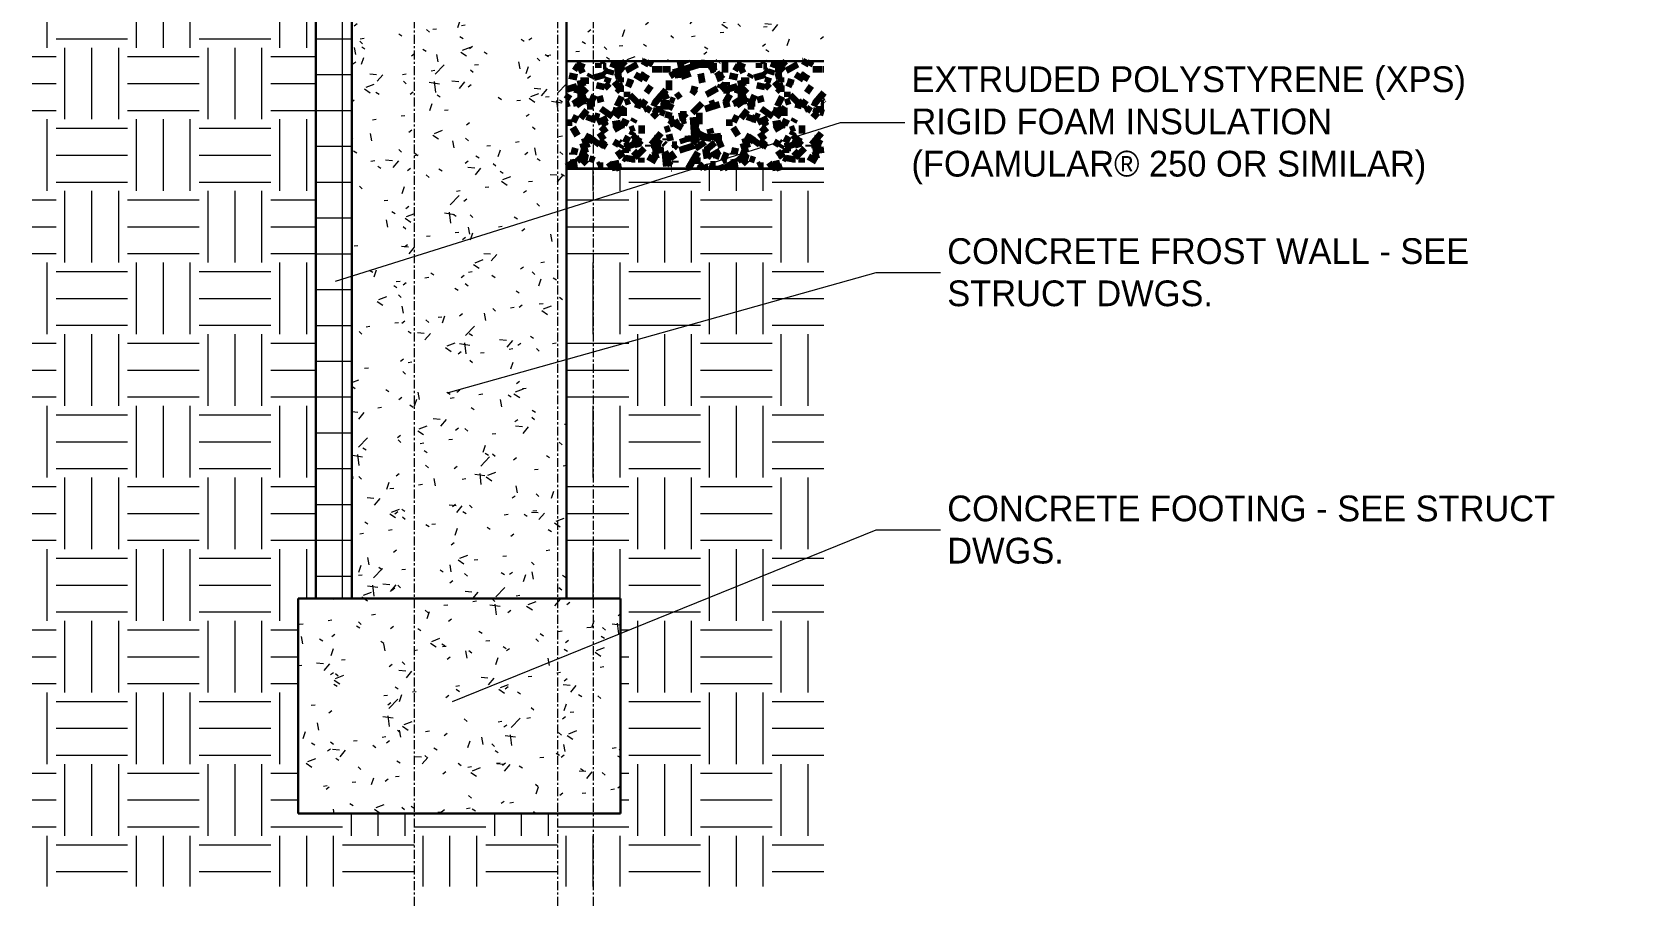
# Model space of a CAD drawing. Header units: inches. Extents: x -22111 to -21580, y -55 to 308.
# Drawn here: x -21669.7 to -21579.9, y -53.2 to -4.4 of the extents above; entities that cross this region are included whole.
import ezdxf

# ---------------------------------------------------------------- set-up
doc = ezdxf.new("R2010")
doc.units = ezdxf.units.IN
doc.header["$MEASUREMENT"] = 0
doc.linetypes.add('Grid Line 1_2_', pattern=[0.875, 0.5, -0.125, 0.125, -0.125])
for name, color, linetype, lineweight in [('A-ANNO-IDEN', 131, 'Continuous', 9), ('A-FLOR', 192, 'Continuous', 30), ('A-FLOR-PATT', 8, 'Continuous', 70), ('A-WALL-PATT', 111, 'Continuous', 70), ('C-BLDG-PADS', 91, 'Continuous', 200), ('C-TOPO', 7, 'Continuous', 30), ('L-SITE-WALL', 31, 'Continuous', 30), ('S-FNDN', 32, 'Continuous', 30), ('S-GRID', 1, 'Continuous', 9)]:
    doc.layers.add(name, color=color, linetype=linetype, lineweight=lineweight)
doc.styles.add('Century Gothic', font='GOTHIC.TTF', dxfattribs={"height": 1.437112})
pattern_1 = [(50, (-30724.353, 67.247), (4.5907054, -0.4018678), [0.48, -5.28]), (355, (-30724.353, 67.247), (-0.887837, 4.8136977), [0.384, -4.224]), (100.451, (-30723.97, 67.214), (3.7019703, 4.4127226), [0.408, -4.487]), (46.184, (-30724.353, 68.527), (6.8306586, -1.059043), [0.72, -7.92]), (96.636, (-30723.784, 68.439), (5.981664, 6.2340145), [0.612, -6.731]), (351.184, (-30724.353, 68.527), (5.982082, 6.233824), [0.576, -6.336]), (21, (-30723.713, 68.207), (3.820292, -2.5770996), [0.48, -5.28]), (326, (-30723.713, 68.207), (1.557207, 4.640587), [0.384, -4.224]), (71.451, (-30723.395, 67.993), (5.3771466, 2.0647033), [0.408, -4.487]), (37.5, (-30724.353, 67.247), (0.07797216, 2.1307863), [0.211, -3.962, 0.211, -4.077, -4.24]), (37.5, (-30724.353, 67.247), (0.07797216, 2.1307863), [-8.461, 0.211, -4.029]), (7.5, (-30724.353, 67.247), (1.683907, 2.5243905), [0.211, -2.234, 0.211, -3.866, -1.616]), (7.5, (-30724.353, 67.247), (1.683907, 2.5243905), [-6.522, 0.211, -1.405]), (327.5, (-30725.78, 67.247), (3.4165268, -0.1442966), [0.211, -1.389, 0.211, -4.781, -6.624]), (327.5, (-30725.78, 67.247), (3.4165268, -0.1442966), [-6.592, 0.211, -6.413]), (317.5, (-30726.42, 67.247), (3.7324632, 0.6407147), [0.211, -1.869, 0.211, -3.104, -4.704]), (317.5, (-30726.42, 67.247), (3.7324632, 0.6407147), [-5.395, 0.211, -4.493])]
pattern_2 = [(0, (-30724.353, 67.247), (4, 4), [4, -4]), (0, (-30724.353, 68.747), (4, 4), [4, -4]), (0, (-30724.353, 70.247), (4, 4), [4, -4]), (90, (-30723.853, 70.747), (-4, 4), [4, -4]), (90, (-30722.353, 70.747), (-4, 4), [4, -4]), (90, (-30720.853, 70.747), (-4, 4), [4, -4])]

# ---------------------------------------------------------------- blocks, each defined once
blk = doc.blocks.new('Struct_Xcel_Sports Complex_rvt-4-Wall Section - One Story - Resin Panel _ Parapet _2_')
at = {"layer": 'A-FLOR-PATT', "lineweight": 9}
h = blk.add_hatch(dxfattribs=at)
h.set_pattern_fill('FP_34', color=256, style=0, pattern_type=2)
h.set_pattern_definition(pattern_1)
h.paths.add_polyline_path([(-26258.521, -6), (-26258.521, 0), (-26272.89, 0), (-26272.89, -6)], flags=0)
at = {"layer": 'A-WALL-PATT', "lineweight": 9}
h = blk.add_hatch(dxfattribs=at)
h.set_pattern_fill('FP_34', color=8, style=0, pattern_type=2)
h.set_pattern_definition(pattern_1)
h.paths.add_polyline_path([(-26284.89, -36), (-26272.89, -36), (-26272.89, 0), (-26284.89, 0), (-26284.89, -11.281)], flags=0)
at = {"layer": 'S-FNDN', "lineweight": 9}
h = blk.add_hatch(dxfattribs=at)
h.set_pattern_fill('FP_34', color=8, style=0, pattern_type=2)
h.set_pattern_definition(pattern_1)
h.paths.add_polyline_path([(-26269.89, -48), (-26269.89, -36), (-26287.89, -36), (-26287.89, -48)], flags=0)
at = {"layer": 'A-FLOR', "color": 7}
for p, q in [((-26272.89, 0), (-26272.89, -6)), ((-26258.521, 0), (-26272.89, 0)), ((-26272.89, -6), (-26258.521, -6))]:
    blk.add_line(p, q, dxfattribs=at)
at = {"layer": 'L-SITE-WALL', "color": 7}
for p, q in [((-26272.89, 0), (-26284.89, 0)), ((-26284.89, 0), (-26284.89, -36)), ((-26272.89, -36), (-26272.89, 0)), ((-26284.89, -36), (-26272.89, -36))]:
    blk.add_line(p, q, dxfattribs=at)
at = {"layer": 'S-FNDN', "color": 7}
for p, q in [((-26269.89, -36), (-26287.89, -36)), ((-26287.89, -36), (-26287.89, -48)), ((-26269.89, -48), (-26269.89, -36)), ((-26287.89, -48), (-26269.89, -48))]:
    blk.add_line(p, q, dxfattribs=at)

msp = doc.modelspace()

# ---------------------------------------------------------------- hatches: boundary and pattern name
at = {"layer": 'A-WALL-PATT', "lineweight": 9}
h = msp.add_hatch(dxfattribs=at)
h.set_pattern_fill('FP_31', color=8, style=0, pattern_type=2)
h.set_pattern_definition([(0, (-30724.353, 67.247), (0, 2), []), (90, (-30724.353, 67.247), (-2, 1e-16), [])])
h.paths.add_polyline_path([(-21651.83128, -36), (-21651.83128, 0), (-21653.83128, 0), (-21653.83128, -36)], flags=0)
at = {"layer": 'C-BLDG-PADS'}
h = msp.add_hatch(dxfattribs=at)
h.set_pattern_fill('FP_35', color=253, style=0, pattern_type=2)
h.set_pattern_definition([(212.005, (-30724.89, 68.591), (-26.87339808, -17.91590443), [0.845, -83.662]), (213.69, (-30724.353, 68.949), (-8.957864, -8.9572882), [0.646, -31.652]), (198.435, (-30724.084, 69.039), (-17.91555985, -8.9581162), [0.283, -28.044]), (180, (-30723.726, 69.039), (-1e-15, -8.958), [0.358, -8.599]), (161.565, (-30723.457, 68.949), (-8.9577839, -0.0003082), [0.283, -28.044]), (333.435, (-30723.368, 75.399), (8.9576883, 8e-06), [0.401, -19.63]), (296.565, (-30723.457, 75.578), (8.9576803, -8.9576963), [0.2, -19.83]), (270, (-30723.457, 76.026), (8.958, 5e-16), [0.448, -8.51]), (186.34, (-30723.368, 70.203), (-71.66213933, -8.95730298), [0.811, -80.305]), (296.565, (-30721.397, 75.757), (8.9576803, -8.9576963), [0.2, -19.83]), (303.69, (-30721.576, 76.026), (8.9572882, -8.957864), [0.323, -31.975]), (229.399, (-30720.143, 72.084), (-44.78848751, -53.74735442), [0.826, -81.761]), (243.435, (-30719.874, 72.622), (8e-06, -8.9576883), [0.601, -19.429]), (213.69, (-30716.739, 71.637), (-8.957864, -8.9572882), [0.323, -31.975]), (33.69, (-30719.426, 69.128), (8.957864, 8.9572882), [0.323, -31.975]), (0, (-30719.605, 69.128), (0, 8.958), [0.179, -8.779]), (333.435, (-30719.784, 69.218), (8.9576883, 8e-06), [0.2, -19.83]), (284.036, (-30719.874, 69.576), (8.9579391, -26.8727428), [0.369, -36.564]), (270, (-30719.874, 69.755), (8.958, 5e-16), [0.179, -8.779]), (243.435, (-30719.874, 69.935), (8e-06, -8.9576883), [0.2, -19.83]), (135, (-30719.874, 70.024), (-8.9576287, 0), [0.127, -12.542]), (90, (-30719.874, 69.935), (-8.958, 5e-16), [0.09, -8.868]), (18.435, (-30716.649, 74.055), (17.91555985, 8.9581162), [0.567, -27.76]), (6.34, (-30716.112, 74.234), (71.66213933, 8.95730298), [0.811, -80.305]), (180, (-30716.47, 72.084), (-1e-15, -8.958), [0.537, -8.42]), (197.354, (-30715.037, 72.532), (-26.873506943, -8.95742511), [1.502, -148.658]), (198.435, (-30714.768, 72.622), (-17.91555985, -8.9581162), [0.283, -28.044]), (213.69, (-30714.499, 72.801), (-8.957864, -8.9572882), [0.323, -31.975]), (251.565, (-30714.41, 73.07), (0.0003082, -8.9577839), [0.283, -28.044]), (243.435, (-30714.32, 73.249), (8e-06, -8.9576883), [0.2, -19.83]), (270, (-30714.32, 73.428), (8.958, 5e-16), [0.179, -8.779]), (293.199, (-30714.589, 74.055), (8.9578529, -17.9159109), [0.682, -67.538]), (315, (-30714.858, 74.324), (8.9576287, 0), [0.38, -12.288]), (0, (-30715.306, 74.324), (0, 8.958), [0.448, -8.51]), (341.565, (-30717.276, 72.174), (8.9577839, 0.0003082), [0.283, -28.044]), (303.69, (-30717.455, 72.443), (8.9572882, -8.957864), [0.323, -31.975]), (279.462, (-30717.545, 72.98), (8.95784894, -44.78874608), [0.545, -53.943]), (270, (-30717.545, 73.518), (8.958, 5e-16), [0.537, -8.42]), (239.036, (-30717.276, 73.966), (-8.95796173, -17.91521863), [0.522, -51.71]), (188.13, (-30716.649, 74.055), (-53.74635391, -8.95781553), [0.633, -62.708]), (116.565, (-30723.278, 73.786), (-8.9576803, 8.9576963), [0.2, -19.83]), (135, (-30723.099, 73.607), (-8.9576287, 0), [0.253, -12.415]), (168.69, (-30722.651, 73.518), (-8.9579967, -0.00018556), [0.457, -45.219]), (191.31, (-30722.203, 73.607), (-35.83099568, -8.95803893), [0.457, -45.219]), (194.036, (-30721.845, 73.697), (-26.8727428, -8.9579391), [0.369, -36.564]), (236.31, (-30721.666, 73.966), (-8.95783236, -17.91488544), [0.323, -31.975]), (236.31, (-30721.486, 74.234), (-8.95783236, -17.91488544), [0.323, -31.975]), (270, (-30721.486, 74.503), (8.958, 5e-16), [0.269, -8.689]), (291.801, (-30721.666, 74.951), (8.957258, -17.91576455), [0.482, -47.757]), (116.565, (-30721.576, 73.07), (-8.9576803, 8.9576963), [0.401, -19.63]), (168.69, (-30721.128, 72.98), (-8.9579967, -0.00018556), [0.457, -45.219]), (194.036, (-30720.77, 73.07), (-26.8727428, -8.9579391), [0.369, -36.564]), (225, (-30720.501, 73.339), (0, -8.9576287), [0.38, -12.288]), (251.565, (-30720.411, 73.607), (0.0003082, -8.9577839), [0.283, -28.044]), (296.565, (-30720.591, 73.966), (8.9576803, -8.9576963), [0.401, -19.63]), (315, (-30720.77, 74.145), (8.9576287, 0), [0.253, -12.415]), (326.31, (-30721.039, 74.324), (17.91488544, -8.95783236), [0.323, -31.975]), (0, (-30721.218, 74.324), (0, 8.958), [0.179, -8.779]), (33.69, (-30721.486, 74.145), (8.957864, 8.9572882), [0.323, -31.975]), (71.565, (-30721.576, 73.876), (-0.0003082, 8.9577839), [0.283, -28.044]), (63.435, (-30721.666, 73.697), (-8e-06, 8.9576883), [0.2, -19.83]), (71.565, (-30721.755, 73.428), (-0.0003082, 8.9577839), [0.283, -28.044]), (104.036, (-30721.755, 73.07), (-8.9579391, 26.8727428), [0.369, -36.564]), (45, (-30721.934, 72.891), (0, 8.9576287), [0.253, -12.415]), (18.435, (-30722.203, 72.801), (17.91555985, 8.9581162), [0.283, -28.044]), (0, (-30722.651, 72.801), (0, 8.958), [0.448, -8.51]), (14.036, (-30723.009, 72.711), (26.8727428, 8.9579391), [0.369, -36.564]), (341.565, (-30723.278, 72.801), (8.9577839, 0.0003082), [0.283, -28.044]), (270, (-30723.278, 73.07), (8.958, 5e-16), [0.269, -8.689]), (225, (-30723.009, 73.339), (0, -8.9576287), [0.38, -12.288]), (198.435, (-30722.472, 73.518), (-17.91555985, -8.9581162), [0.567, -27.76]), (180, (-30722.024, 73.518), (-1e-15, -8.958), [0.448, -8.51]), (153.435, (-30721.845, 73.428), (-8.9576883, -8e-06), [0.2, -19.83]), (206.565, (-30718.441, 71.995), (-8.9576963, -8.9576803), [0.2, -19.83]), (146.31, (-30718.172, 71.816), (-17.91488544, 8.95783236), [0.323, -31.975]), (119.745, (-30717.814, 71.189), (-26.87308628, 44.78839085), [0.722, -71.498]), (95.711, (-30717.724, 70.293), (-8.95799678, 80.61974011), [0.9, -89.124]), (90, (-30717.724, 70.203), (-8.958, 5e-16), [0.09, -8.868]), (63.435, (-30717.814, 70.024), (-8e-06, 8.9576883), [0.2, -19.83]), (26.565, (-30717.993, 69.935), (8.9576963, 8.9576803), [0.2, -19.83]), (0, (-30718.262, 69.935), (0, 8.958), [0.269, -8.689]), (0, (-30718.351, 69.935), (0, 8.958), [0.09, -8.868]), (0, (-30718.53, 69.935), (0, 8.958), [0.179, -8.779]), (326.31, (-30718.799, 70.114), (17.91488544, -8.95783236), [0.323, -31.975]), (333.435, (-30718.978, 70.203), (8.9576883, 8e-06), [0.2, -19.83]), (284.036, (-30719.068, 70.562), (8.9579391, -26.8727428), [0.369, -36.564]), (270, (-30719.068, 70.741), (8.958, 5e-16), [0.179, -8.779]), (270, (-30719.068, 71.01), (8.958, 5e-16), [0.269, -8.689]), (258.69, (-30718.978, 71.457), (0.00018556, -8.9579967), [0.457, -45.219]), (231.34, (-30718.62, 71.905), (-26.87340764, -35.83101243), [0.574, -56.784]), (270, (-30716.739, 71.726), (8.958, 5e-16), [0.09, -8.868]), (270, (-30716.739, 71.816), (8.958, 5e-16), [0.09, -8.868]), (326.31, (-30717.008, 71.995), (17.91488544, -8.95783236), [0.323, -31.975]), (333.435, (-30717.545, 72.264), (8.9576883, 8e-06), [0.601, -19.429]), (0, (-30717.993, 72.264), (0, 8.958), [0.448, -8.51]), (63.435, (-30718.082, 72.084), (-8e-06, 8.9576883), [0.2, -19.83]), (90, (-30718.082, 71.726), (-8.958, 5e-16), [0.358, -8.599]), (135, (-30717.814, 71.457), (-8.9576287, 0), [0.38, -12.288]), (161.565, (-30717.545, 71.368), (-8.9577839, -0.0003082), [0.283, -28.044]), (180, (-30717.276, 71.368), (-1e-15, -8.958), [0.269, -8.689]), (198.435, (-30717.008, 71.457), (-17.91555985, -8.9581162), [0.283, -28.044]), (351.87, (-30720.501, 76.295), (8.95805297, 0.00015742), [1.267, -62.074]), (14.036, (-30720.859, 76.205), (26.8727428, 8.9579391), [0.369, -36.564]), (53.13, (-30721.128, 75.847), (17.915248, 26.873568), [0.448, -44.341]), (95.194, (-30721.039, 74.861), (-8.95711722, 89.5779449), [0.989, -97.952]), (101.31, (-30720.949, 74.413), (-8.95803893, 35.83099568), [0.457, -45.219]), (143.13, (-30720.591, 74.145), (-26.873568, 17.915248), [0.448, -44.341]), (161.565, (-30720.322, 74.055), (-8.9577839, -0.0003082), [0.283, -28.044]), (198.435, (-30720.053, 74.145), (-17.91555985, -8.9581162), [0.283, -28.044]), (225, (-30719.605, 74.593), (0, -8.9576287), [0.633, -12.035]), (228.814, (-30718.978, 75.309), (-53.74628727, -62.70433779), [0.952, -94.27]), (251.565, (-30718.889, 75.578), (0.0003082, -8.9577839), [0.283, -28.044]), (270, (-30718.889, 75.668), (8.958, 5e-16), [0.09, -8.868]), (288.435, (-30718.978, 75.936), (8.9581162, -17.91555985), [0.283, -28.044]), (326.31, (-30719.247, 76.115), (17.91488544, -8.95783236), [0.323, -31.975]), (90, (-30723.368, 73.966), (-8.958, 5e-16), [0.627, -8.331]), (338.199, (-30722.113, 75.13), (26.87315058, -8.95793675), [0.482, -47.757]), (0, (-30722.651, 75.13), (0, 8.958), [0.537, -8.42]), (30.964, (-30723.099, 74.861), (26.87323767, 17.9153709), [0.522, -51.71]), (45, (-30723.368, 74.593), (0, 8.9576287), [0.38, -12.288]), (90, (-30724.801, 71.099), (-8.958, 5e-16), [0.627, -8.331]), (116.565, (-30724.532, 70.562), (-8.9576803, 8.9576963), [0.601, -19.429]), (153.435, (-30723.995, 70.293), (-8.9576883, -8e-06), [0.601, -19.429]), (180, (-30723.547, 70.293), (-1e-15, -8.958), [0.448, -8.51]), (218.66, (-30723.099, 70.651), (-8.95794083, -8.95800079), [0.574, -56.784]), (231.34, (-30722.74, 71.099), (-26.87340764, -35.83101243), [0.574, -56.784]), (213.69, (-30722.203, 71.457), (-8.957864, -8.9572882), [0.646, -31.652]), (239.036, (-30721.934, 71.905), (-8.95796173, -17.91521863), [0.522, -51.71]), (270, (-30721.934, 72.084), (8.958, 5e-16), [0.179, -8.779]), (270, (-30721.934, 72.353), (8.958, 5e-16), [0.269, -8.689]), (315, (-30722.203, 72.622), (8.9576287, 0), [0.38, -12.288]), (350.538, (-30722.74, 72.711), (8.95793642, 0.00037917), [0.545, -53.943]), (14.036, (-30723.457, 72.532), (26.8727428, 8.9579391), [0.739, -36.195]), (18.435, (-30724.263, 72.264), (17.91555985, 8.9581162), [0.85, -27.477]), (45, (-30724.532, 71.995), (0, 8.9576287), [0.38, -12.288]), (45, (-30724.801, 71.726), (0, 8.9576287), [0.38, -12.288]), (108.435, (-30722.83, 69.755), (-8.9581162, 17.91555985), [0.567, -27.76]), (126.87, (-30722.561, 69.397), (-8.958216, 8.957584), [0.448, -44.341]), (146.31, (-30722.293, 69.218), (-17.91488544, 8.95783236), [0.323, -31.975]), (161.565, (-30722.024, 69.128), (-8.9577839, -0.0003082), [0.283, -28.044]), (135, (-30721.755, 68.86), (-8.9576287, 0), [0.38, -12.288]), (161.565, (-30721.486, 68.77), (-8.9577839, -0.0003082), [0.283, -28.044]), (180, (-30721.218, 68.77), (-1e-15, -8.958), [0.269, -8.689]), (206.565, (-30721.039, 68.86), (-8.9576963, -8.9576803), [0.2, -19.83]), (206.565, (-30720.68, 69.039), (-8.9576963, -8.9576803), [0.401, -19.63]), (189.462, (-30720.143, 69.128), (-44.78874608, -8.95784894), [0.545, -53.943]), (243.435, (-30719.964, 69.487), (8e-06, -8.9576883), [0.401, -19.63]), (270, (-30719.964, 69.576), (8.958, 5e-16), [0.09, -8.868]), (270, (-30719.964, 69.755), (8.958, 5e-16), [0.179, -8.779]), (326.31, (-30720.232, 70.293), (17.91488544, -8.95783236), [0.323, -31.975]), (327.995, (-30720.949, 70.741), (44.78954215, -26.87276669), [0.845, -83.662]), (329.036, (-30721.397, 71.01), (17.91521863, -8.95796173), [0.522, -51.71]), (341.565, (-30721.934, 71.189), (8.9577839, 0.0003082), [0.567, -27.76]), (0, (-30722.293, 71.189), (0, 8.958), [0.358, -8.599]), (33.69, (-30722.561, 71.01), (8.957864, 8.9572882), [0.323, -31.975]), (53.13, (-30722.83, 70.651), (17.915248, 26.873568), [0.448, -44.341]), (63.435, (-30723.009, 70.293), (-8e-06, 8.9576883), [0.401, -19.63]), (225, (-30718.889, 69.576), (0, -8.9576287), [0.38, -12.288]), (236.31, (-30718.71, 69.845), (-8.95783236, -17.91488544), [0.323, -31.975]), (270, (-30718.71, 69.935), (8.958, 5e-16), [0.09, -8.868]), (315, (-30718.889, 70.114), (8.9576287, 0), [0.253, -12.415]), (333.435, (-30719.247, 70.293), (8.9576883, 8e-06), [0.401, -19.63]), (18.435, (-30719.784, 70.114), (17.91555985, 8.9581162), [0.567, -27.76]), (75.964, (-30719.874, 69.755), (-0.00052313, 8.95756824), [0.369, -36.564]), (71.565, (-30723.905, 68.053), (-0.0003082, 8.9577839), [0.283, -28.044]), (135, (-30723.726, 67.874), (-8.9576287, 0), [0.253, -12.415]), (146.31, (-30723.457, 67.695), (-17.91488544, 8.95783236), [0.323, -31.975]), (153.435, (-30723.099, 67.516), (-8.9576883, -8e-06), [0.401, -19.63]), (180, (-30723.009, 67.516), (-1e-15, -8.958), [0.09, -8.868]), (161.565, (-30722.74, 67.426), (-8.9577839, -0.0003082), [0.283, -28.044]), (180, (-30722.382, 67.426), (-1e-15, -8.958), [0.358, -8.599]), (198.435, (-30722.113, 67.516), (-17.91555985, -8.9581162), [0.283, -28.044]), (210.964, (-30721.666, 67.785), (-26.87323767, -17.9153709), [0.522, -51.71]), (206.565, (-30721.486, 67.874), (-8.9576963, -8.9576803), [0.2, -19.83]), (251.565, (-30721.397, 68.143), (0.0003082, -8.9577839), [0.283, -28.044]), (303.69, (-30721.576, 68.412), (8.9572882, -8.957864), [0.323, -31.975]), (306.87, (-30721.845, 68.77), (8.958216, -8.957584), [0.448, -44.341]), (323.13, (-30722.203, 69.039), (26.873568, -17.915248), [0.448, -44.341]), (345.964, (-30722.561, 69.128), (8.95756824, 0.00052313), [0.369, -36.564]), (18.435, (-30722.83, 69.039), (17.91555985, 8.9581162), [0.283, -28.044]), (30.964, (-30723.278, 68.77), (26.87323767, 17.9153709), [0.522, -51.71]), (39.806, (-30723.815, 68.322), (8.9575211, 8.95778325), [0.7, -69.263]), (135, (-30721.128, 67.516), (-8.9576287, 0), [0.127, -12.542]), (153.435, (-30720.949, 67.426), (-8.9576883, -8e-06), [0.2, -19.83]), (191.31, (-30720.501, 67.516), (-35.83099568, -8.95803893), [0.457, -45.219]), (165.964, (-30720.143, 67.426), (-8.95756824, -0.00052313), [0.369, -36.564]), (175.236, (-30719.068, 67.337), (-8.95794982, -2.7025e-05), [1.079, -106.787]), (206.565, (-30718.889, 67.426), (-8.9576963, -8.9576803), [0.2, -19.83]), (225, (-30718.71, 67.606), (0, -8.9576287), [0.253, -12.415]), (270, (-30718.71, 68.053), (8.958, 5e-16), [0.448, -8.51]), (270, (-30718.71, 68.322), (8.958, 5e-16), [0.269, -8.689]), (308.66, (-30719.068, 68.77), (8.95800079, -8.95794083), [0.574, -56.784]), (338.199, (-30719.516, 68.949), (26.87315058, -8.95793675), [0.482, -47.757]), (348.69, (-30719.964, 69.039), (8.9579967, 0.00018556), [0.457, -45.219]), (18.435, (-30720.77, 68.77), (17.91555985, 8.9581162), [0.85, -27.477]), (36.87, (-30721.128, 68.501), (8.957584, 8.958216), [0.448, -44.341]), (68.199, (-30721.307, 68.053), (8.95793675, 26.87315058), [0.482, -47.757]), (101.31, (-30721.218, 67.606), (-8.95803893, 35.83099568), [0.457, -45.219]), (348.69, (-30722.024, 76.115), (8.9579967, 0.00018556), [0.457, -45.219]), (354.806, (-30723.009, 76.205), (8.957787785, 6.706e-05), [0.989, -97.952]), (0, (-30723.278, 76.205), (0, 8.958), [0.269, -8.689]), (45, (-30723.457, 76.026), (0, 8.9576287), [0.253, -12.415]), (180, (-30722.74, 75.22), (-1e-15, -8.958), [0.269, -8.689]), (188.13, (-30722.113, 75.309), (-53.74635391, -8.95781553), [0.633, -62.708]), (172.875, (-30721.397, 75.22), (-8.95816064, 0.00012148), [0.722, -71.498]), (225, (-30721.307, 75.309), (0, -8.9576287), [0.127, -12.542]), (270, (-30721.307, 75.578), (8.958, 5e-16), [0.269, -8.689]), (161.565, (-30718.441, 75.847), (-8.9577839, -0.0003082), [0.283, -28.044]), (180, (-30718.082, 75.847), (-1e-15, -8.958), [0.358, -8.599]), (198.435, (-30717.814, 75.936), (-17.91555985, -8.9581162), [0.283, -28.044]), (170.538, (-30717.276, 75.847), (-8.95793642, -0.00037917), [0.545, -53.943]), (213.69, (-30717.008, 76.026), (-8.957864, -8.9572882), [0.323, -31.975]), (270, (-30717.008, 76.115), (8.958, 5e-16), [0.09, -8.868]), (296.565, (-30717.097, 76.295), (8.9576803, -8.9576963), [0.2, -19.83]), (341.565, (-30717.635, 76.474), (8.9577839, 0.0003082), [0.567, -27.76]), (341.565, (-30718.172, 76.653), (8.9577839, 0.0003082), [0.567, -27.76]), (14.036, (-30718.53, 76.563), (26.8727428, 8.9579391), [0.369, -36.564]), (45, (-30718.799, 76.295), (0, 8.9576287), [0.38, -12.288]), (104.036, (-30718.71, 75.936), (-8.9579391, 26.8727428), [0.369, -36.564]), (0, (-30725.697, 68.143), (0, 8.958), [0.09, -8.868]), (315, (-30725.876, 68.322), (8.9576287, 0), [0.253, -12.415]), (274.764, (-30725.965, 69.397), (8.958482984, -98.535398916), [1.079, -106.787]), (255.964, (-30725.876, 69.755), (0.00052313, -8.95756824), [0.369, -36.564]), (225, (-30725.697, 69.935), (0, -8.9576287), [0.253, -12.415]), (198.435, (-30724.89, 70.203), (-17.91555985, -8.9581162), [0.85, -27.477]), (180, (-30724.801, 70.203), (-1e-15, -8.958), [0.09, -8.868]), (171.87, (-30724.174, 70.114), (-8.95805297, -0.00015742), [0.633, -62.708]), (146.31, (-30723.099, 70.024), (-17.91488544, 8.95783236), [0.323, -31.975]), (108.435, (-30722.92, 69.487), (-8.9581162, 17.91555985), [0.567, -27.76]), (90, (-30722.92, 69.397), (-8.958, 5e-16), [0.09, -8.868]), (71.565, (-30723.009, 69.128), (-0.0003082, 8.9577839), [0.283, -28.044]), (26.565, (-30723.188, 69.039), (8.9576963, 8.9576803), [0.2, -19.83]), (18.435, (-30723.457, 68.949), (17.91555985, 8.9581162), [0.283, -28.044]), (126.87, (-30718.62, 68.322), (-8.958216, 8.957584), [0.448, -44.341]), (123.69, (-30718.441, 68.053), (-8.9572882, 8.957864), [0.323, -31.975]), (149.036, (-30717.993, 67.785), (-17.91521863, 8.95796173), [0.522, -51.71]), (168.69, (-30717.545, 67.695), (-8.9579967, -0.00018556), [0.457, -45.219]), (213.69, (-30717.276, 67.874), (-8.957864, -8.9572882), [0.323, -31.975]), (251.565, (-30717.187, 68.143), (0.0003082, -8.9577839), [0.283, -28.044]), (270, (-30717.187, 68.233), (8.958, 5e-16), [0.09, -8.868]), (279.462, (-30717.276, 68.77), (8.95784894, -44.78874608), [0.545, -53.943]), (243.435, (-30717.187, 68.949), (8e-06, -8.9576883), [0.2, -19.83]), (270, (-30717.187, 69.039), (8.958, 5e-16), [0.09, -8.868]), (296.565, (-30717.455, 69.576), (8.9576803, -8.9576963), [0.601, -19.429]), (329.036, (-30717.903, 69.845), (17.91521863, -8.95796173), [0.522, -51.71]), (8.13, (-30718.53, 69.755), (53.74635391, 8.95781553), [0.633, -62.708]), (45, (-30718.889, 69.397), (0, 8.9576287), [0.507, -12.161]), (45, (-30719.068, 69.218), (0, 8.9576287), [0.253, -12.415]), (90, (-30719.068, 68.949), (-8.958, 5e-16), [0.269, -8.689]), (123.69, (-30718.889, 68.68), (-8.9572882, 8.957864), [0.323, -31.975]), (101.31, (-30717.545, 70.293), (-8.95803893, 35.83099568), [0.457, -45.219]), (108.435, (-30717.455, 70.024), (-8.9581162, 17.91555985), [0.283, -28.044]), (135, (-30717.366, 69.935), (-8.9576287, 0), [0.127, -12.542]), (180, (-30717.097, 69.935), (-1e-15, -8.958), [0.269, -8.689]), (213.69, (-30716.828, 70.114), (-8.957864, -8.9572882), [0.323, -31.975]), (187.125, (-30716.112, 70.203), (-62.70415018, -8.9576466), [0.722, -71.498]), (236.31, (-30715.933, 70.472), (-8.95783236, -17.91488544), [0.323, -31.975]), (270, (-30715.933, 70.562), (8.958, 5e-16), [0.09, -8.868]), (288.435, (-30716.022, 70.83), (8.9581162, -17.91555985), [0.283, -28.044]), (285.945, (-30716.201, 71.457), (8.95709669, -26.87328262), [0.652, -64.561]), (315, (-30716.38, 71.637), (8.9576287, 0), [0.253, -12.415]), (18.435, (-30716.649, 71.547), (17.91555985, 8.9581162), [0.283, -28.044]), (29.745, (-30717.276, 71.189), (44.78839085, 26.87308628), [0.722, -71.498]), (18.435, (-30717.545, 71.099), (17.91555985, 8.9581162), [0.283, -28.044]), (75.964, (-30717.635, 70.741), (-0.00052313, 8.95756824), [0.369, -36.564]), (180, (-30720.232, 73.07), (-1e-15, -8.958), [0.269, -8.689]), (180, (-30720.053, 73.07), (-1e-15, -8.958), [0.179, -8.779]), (135, (-30719.874, 72.891), (-8.9576287, 0), [0.253, -12.415]), (90, (-30719.874, 72.622), (-8.958, 5e-16), [0.269, -8.689]), (26.565, (-30721.218, 71.189), (8.9576963, 8.9576803), [0.601, -19.429]), (341.565, (-30721.486, 71.278), (8.9577839, 0.0003082), [0.283, -28.044]), (300.964, (-30721.755, 71.726), (17.9153709, -26.87323767), [0.522, -51.71]), (71.565, (-30720.053, 71.995), (-0.0003082, 8.9577839), [0.283, -28.044]), (90, (-30720.053, 71.547), (-8.958, 5e-16), [0.448, -8.51]), (123.69, (-30719.874, 71.278), (-8.9572882, 8.957864), [0.323, -31.975]), (153.435, (-30719.516, 71.099), (-8.9576883, -8e-06), [0.401, -19.63]), (198.435, (-30719.247, 71.189), (-17.91555985, -8.9581162), [0.283, -28.044]), (243.435, (-30719.157, 71.368), (8e-06, -8.9576883), [0.2, -19.83]), (255.964, (-30719.068, 71.726), (0.00052313, -8.95756824), [0.369, -36.564]), (251.565, (-30718.978, 71.995), (0.0003082, -8.9577839), [0.283, -28.044]), (291.801, (-30719.157, 72.443), (8.957258, -17.91576455), [0.482, -47.757]), (323.13, (-30719.516, 72.711), (26.873568, -17.915248), [0.448, -44.341]), (18.435, (-30719.784, 72.622), (17.91555985, 8.9581162), [0.283, -28.044]), (63.435, (-30719.964, 72.264), (-8e-06, 8.9576883), [0.401, -19.63]), (135, (-30720.68, 70.651), (-8.9576287, 0), [0.38, -12.288]), (149.036, (-30720.232, 70.382), (-17.91521863, 8.95796173), [0.522, -51.71]), (146.31, (-30719.964, 70.203), (-17.91488544, 8.95783236), [0.323, -31.975]), (180, (-30719.784, 70.203), (-1e-15, -8.958), [0.179, -8.779]), (210.964, (-30719.337, 70.472), (-26.87323767, -17.9153709), [0.522, -51.71]), (243.435, (-30719.247, 70.651), (8e-06, -8.9576883), [0.2, -19.83]), (303.69, (-30719.426, 70.92), (8.9572882, -8.957864), [0.323, -31.975]), (321.34, (-30719.874, 71.278), (35.83101243, -26.87340764), [0.574, -56.784]), (345.964, (-30720.232, 71.368), (8.95756824, 0.00052313), [0.369, -36.564]), (11.31, (-30720.68, 71.278), (35.83099568, 8.95803893), [0.457, -45.219]), (26.565, (-30720.859, 71.189), (8.9576963, 8.9576803), [0.2, -19.83]), (71.565, (-30720.949, 70.92), (-0.0003082, 8.9577839), [0.283, -28.044]), (15.945, (-30721.128, 72.891), (26.87328262, 8.95709669), [0.652, -64.561]), (29.745, (-30721.755, 72.532), (44.78839085, 26.87308628), [0.722, -71.498]), (63.435, (-30721.845, 72.353), (-8e-06, 8.9576883), [0.2, -19.83]), (90, (-30721.845, 72.084), (-8.958, 5e-16), [0.269, -8.689]), (104.036, (-30721.755, 71.726), (-8.9579391, 26.8727428), [0.369, -36.564]), (120.964, (-30721.486, 71.278), (-17.9153709, 26.87323767), [0.522, -51.71]), (153.435, (-30716.47, 76.026), (-8.9576883, -8e-06), [0.2, -19.83]), (180, (-30716.291, 76.026), (-1e-15, -8.958), [0.179, -8.779]), (209.745, (-30715.664, 76.384), (-44.78839085, -26.87308628), [0.722, -71.498]), (225, (-30715.306, 76.742), (0, -8.9576287), [0.507, -12.161]), (239.036, (-30715.037, 77.19), (-8.95796173, -17.91521863), [0.522, -51.71]), (239.036, (-30714.768, 77.638), (-8.95796173, -17.91521863), [0.522, -51.71]), (270, (-30714.768, 77.728), (8.958, 5e-16), [0.09, -8.868]), (333.435, (-30714.947, 77.817), (8.9576883, 8e-06), [0.2, -19.83]), (0, (-30715.216, 77.817), (0, 8.958), [0.269, -8.689]), (45, (-30715.485, 77.549), (0, 8.9576287), [0.38, -12.288]), (26.565, (-30716.56, 77.011), (8.9576963, 8.9576803), [1.202, -18.828]), (30.964, (-30717.008, 76.742), (26.87323767, 17.9153709), [0.522, -51.71]), (90, (-30717.008, 76.563), (-8.958, 5e-16), [0.179, -8.779]), (128.66, (-30716.649, 76.115), (-8.95800079, 8.95794083), [0.574, -56.784]), (255.964, (-30717.635, 73.159), (0.00052313, -8.95756824), [0.369, -36.564]), (281.31, (-30717.724, 73.607), (8.95803893, -35.83099568), [0.457, -45.219]), (309.806, (-30718.172, 74.145), (8.95778325, -8.9575211), [0.7, -69.263]), (329.036, (-30718.62, 74.413), (17.91521863, -8.95796173), [0.522, -51.71]), (345.964, (-30718.978, 74.503), (8.95756824, 0.00052313), [0.369, -36.564]), (0, (-30719.337, 74.503), (0, 8.958), [0.358, -8.599]), (26.565, (-30719.695, 74.324), (8.9576963, 8.9576803), [0.401, -19.63]), (45, (-30719.964, 74.055), (0, 8.9576287), [0.38, -12.288]), (53.13, (-30720.232, 73.697), (17.915248, 26.873568), [0.448, -44.341]), (90, (-30720.232, 73.428), (-8.958, 5e-16), [0.269, -8.689]), (135, (-30719.964, 73.159), (-8.9576287, 0), [0.38, -12.288]), (144.462, (-30719.337, 72.711), (-26.87309839, 17.91600471), [0.771, -76.287]), (135, (-30718.889, 72.264), (-8.9576287, 0), [0.633, -12.035]), (153.435, (-30718.53, 72.084), (-8.9576883, -8e-06), [0.401, -19.63]), (206.565, (-30718.172, 72.264), (-8.9576963, -8.9576803), [0.401, -19.63]), (230.194, (-30717.724, 72.801), (-35.83120006, -44.78844078), [0.7, -69.263]), (66.801, (-30718.889, 74.951), (17.91616372, 44.78889012), [0.682, -67.538]), (90, (-30718.889, 74.682), (-8.958, 5e-16), [0.269, -8.689]), (153.435, (-30718.71, 74.593), (-8.9576883, -8e-06), [0.2, -19.83]), (153.435, (-30718.351, 74.413), (-8.9576883, -8e-06), [0.401, -19.63]), (149.036, (-30717.903, 74.145), (-17.91521863, 8.95796173), [0.522, -51.71]), (180, (-30717.455, 74.145), (-1e-15, -8.958), [0.448, -8.51]), (180, (-30716.918, 74.145), (-1e-15, -8.958), [0.537, -8.42]), (213.69, (-30716.649, 74.324), (-8.957864, -8.9572882), [0.323, -31.975]), (243.435, (-30716.47, 74.682), (8e-06, -8.9576883), [0.401, -19.63]), (277.125, (-30716.56, 75.399), (8.9576466, -62.70415018), [0.722, -71.498]), (315, (-30716.739, 75.578), (8.9576287, 0), [0.253, -12.415]), (341.565, (-30717.008, 75.668), (8.9577839, 0.0003082), [0.283, -28.044]), (352.875, (-30717.724, 75.757), (8.95816064, -0.00012148), [0.722, -71.498]), (0, (-30718.172, 75.757), (0, 8.958), [0.448, -8.51]), (21.801, (-30718.62, 75.578), (17.91576455, 8.957258), [0.482, -47.757]), (90, (-30714.589, 75.13), (-8.958, 5e-16), [0.358, -8.599]), (90, (-30714.589, 74.772), (-8.958, 5e-16), [0.358, -8.599]), (56.31, (-30714.768, 74.503), (8.95783236, 17.91488544), [0.323, -31.975]), (18.435, (-30715.037, 74.413), (17.91555985, 8.9581162), [0.283, -28.044]), (0, (-30715.933, 74.413), (0, 8.958), [0.896, -8.062]), (341.565, (-30716.201, 74.503), (8.9577839, 0.0003082), [0.283, -28.044]), (296.565, (-30716.291, 74.682), (8.9576803, -8.9576963), [0.2, -19.83]), (278.13, (-30716.38, 75.309), (8.95781553, -53.74635391), [0.633, -62.708]), (270, (-30716.38, 75.399), (8.958, 5e-16), [0.09, -8.868]), (251.565, (-30716.291, 75.668), (0.0003082, -8.9577839), [0.283, -28.044]), (225, (-30716.022, 75.936), (0, -8.9576287), [0.38, -12.288]), (218.66, (-30715.574, 76.295), (-8.95794083, -8.95800079), [0.574, -56.784]), (225, (-30715.306, 76.563), (0, -8.9576287), [0.38, -12.288]), (206.565, (-30715.126, 76.653), (-8.9576963, -8.9576803), [0.2, -19.83]), (180, (-30714.947, 76.653), (-1e-15, -8.958), [0.179, -8.779]), (123.69, (-30714.768, 76.384), (-8.9572882, 8.957864), [0.323, -31.975]), (108.435, (-30714.679, 76.115), (-8.9581162, 17.91555985), [0.283, -28.044]), (98.13, (-30714.589, 75.488), (-8.95781553, 53.74635391), [0.633, -62.708])])
h.paths.add_polyline_path([(-21625.46247, -12), (-21625.46247, -6), (-21639.83128, -6), (-21639.83128, -12)], flags=0)
at = {"layer": 'C-TOPO', "lineweight": 9}
h = msp.add_hatch(dxfattribs=at)
h.set_pattern_fill('FP_29', color=8, style=0, pattern_type=2)
h.set_pattern_definition(pattern_2)
h.paths.add_polyline_path([(-21669.68247, -52.08197), (-21639.83128, -52.08197), (-21639.83128, -48), (-21654.83128, -48), (-21654.83128, -36), (-21653.83128, -36), (-21653.83128, 0), (-21669.68247, 0), (-21669.68247, -11.28114)], flags=0)
h = msp.add_hatch(dxfattribs=at)
h.set_pattern_fill('FP_29', color=8, style=0, pattern_type=2)
h.set_pattern_definition(pattern_2)
h.paths.add_polyline_path([(-21639.83128, -52.08197), (-21625.46247, -52.08197), (-21625.46247, -12.00628), (-21639.83128, -12.00628), (-21639.83128, -36), (-21636.83128, -36), (-21636.83128, -48), (-21639.83128, -48)], flags=0)

# ---------------------------------------------------------------- linework, layer by layer
at = {"layer": 'A-ANNO-IDEN', "color": 153}
for p, q in [((-21652.7479, -18.27943), (-21624.5445, -9.42019)), ((-21624.5445, -9.42019), (-21620.5744, -9.42019)), ((-21646.438, -24.50483), (-21622.5445, -17.80055)), ((-21622.5445, -17.80055), (-21618.5744, -17.80055)), ((-21646.19856, -41.74443), (-21622.5445, -32.16688)), ((-21622.5445, -32.16688), (-21618.5744, -32.16688))]:
    msp.add_line(p, q, dxfattribs=at)
at = {"layer": 'C-BLDG-PADS', "color": 7, "lineweight": 30}
for p, q in [((-21625.46247, -6), (-21639.83128, -6)), ((-21639.83128, -6), (-21639.83128, -12)), ((-21639.83128, -12), (-21625.46247, -12))]:
    msp.add_line(p, q, dxfattribs=at)
at = {"layer": 'C-TOPO'}
msp.add_line((-21639.83128, -12.00628), (-21625.46247, -12.00628), dxfattribs=at)
at = {"layer": 'C-TOPO', "color": 43, "lineweight": 18}
msp.add_line((-21625.46247, -12.00628), (-21639.8307, -12.00628), dxfattribs=at)
at = {"layer": 'L-SITE-WALL', "color": 7}
for p, q in [((-21653.83128, 0), (-21653.83128, -36)), ((-21651.83128, -36), (-21651.83128, 0)), ((-21653.83128, -36), (-21651.83128, -36))]:
    msp.add_line(p, q, dxfattribs=at)
at = {"layer": 'S-GRID', "linetype": 'Grid Line 1_2_'}
for p, q in [((-21648.33128, -53.15922), (-21648.33128, 278.51824)), ((-21638.33128, -53.15922), (-21638.33128, 278.51824)), ((-21648.33128, -53.15922), (-21648.33128, 265.98299)), ((-21640.33128, -53.15922), (-21640.33128, 265.98299))]:
    msp.add_line(p, q, dxfattribs=at)

# ---------------------------------------------------------------- block references
at = {"color": 250, "lineweight": 5}
msp.add_blockref('Struct_Xcel_Sports Complex_rvt-4-Wall Section - One Story - Resin Panel _ Parapet _2_', (4633.05895, 0), dxfattribs=at)

# ---------------------------------------------------------------- next in the draw order: texts
at = {"layer": 'A-ANNO-IDEN', "char_height": 1.4371118, "attachment_point": 1, "line_spacing_factor": 0.984117, "style": 'Century Gothic', "bg_fill": 3, "box_fill_scale": 1.25, "bg_fill_color": 0, "bg_fill_transparency": 0}
for s, insert, width in [('EXTRUDED POLYSTYRENE (XPS)\\PRIGID FOAM INSULATION\\P(FOAMULAR® 250 OR SIMILAR)', (-21620.5744, -6.2926), 34.614), ('CONCRETE FROST WALL - SEE\\PSTRUCT DWGS.', (-21618.5744, -15.88725), 32.652), ('CONCRETE FOOTING - SEE STRUCT\\PDWGS.', (-21618.5744, -30.25357), 38.322)]:
    msp.add_mtext(s, dxfattribs=dict(at, insert=insert, width=width))

doc.saveas('drawing.dxf')
